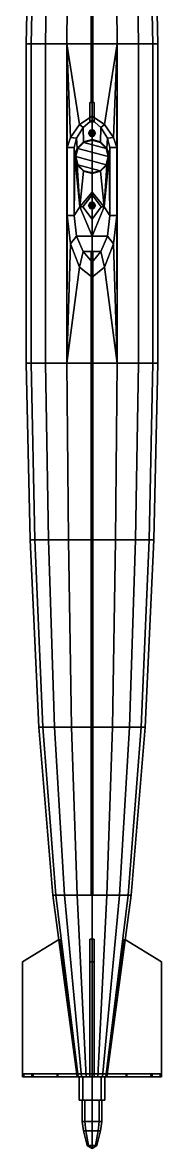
# Model space of a CAD drawing. Header units: millimetres. Extents: x -1 to 3, y -12.2 to 17.8.
# Drawn here: x -0.98 to 0.98, y -12.17 to 3.7 of the extents above; entities that cross this region are included whole.
import ezdxf

# ---------------------------------------------------------------- set-up
doc = ezdxf.new("R2010")
doc.units = ezdxf.units.MM

msp = doc.modelspace()

# ---------------------------------------------------------------- linework, layer by layer
for points in [[(0, 11.52, -0.31), (-0.01, 11.51, -0.31), (-0.01, 2.57, 1.11), (0, 2.57, 1.12)], [(-0.01, 11.51, -0.31), (0, 11.5, -0.31), (0, 2.57, 1.1), (-0.01, 2.57, 1.11)], [(0.01, 11.51, -0.31), (0, 11.52, -0.31), (0, 2.57, 1.12), (0.01, 2.57, 1.11)], [(0, 11.5, -0.31), (0.01, 11.51, -0.31), (0.01, 2.57, 1.11), (0, 2.57, 1.1)], [(-0.859, 3.4, -1.276), (-0.93, 3.4, -0.92), (-0.88, 5.56, -0.92), (-0.813, 5.56, -1.257)], [(-0.93, 3.4, -0.92), (-0.859, 3.4, -0.564), (-0.813, 5.56, -0.583), (-0.88, 5.56, -0.92)], [(-0.658, 3.4, -1.578), (-0.859, 3.4, -1.276), (-0.813, 5.56, -1.257), (-0.622, 5.56, -1.542)], [(-0.859, 3.4, -0.564), (-0.658, 3.4, -0.262), (-0.622, 5.56, -0.298), (-0.813, 5.56, -0.583)], [(-0.356, 3.4, -1.779), (-0.658, 3.4, -1.578), (-0.622, 5.56, -1.542), (-0.337, 5.56, -1.733)], [(-0.658, 3.4, -0.262), (-0.356, 3.4, -0.061), (-0.337, 5.56, -0.107), (-0.622, 5.56, -0.298)], [(0, 3.4, -1.85), (-0.356, 3.4, -1.779), (-0.337, 5.56, -1.733), (0, 5.56, -1.8)], [(-0.356, 3.4, -0.061), (0, 3.4, 0.01), (0, 5.56, -0.04), (-0.337, 5.56, -0.107)], [(0.356, 3.4, -1.779), (0, 3.4, -1.85), (0, 5.56, -1.8), (0.337, 5.56, -1.733)], [(0, 3.4, 0.01), (0.356, 3.4, -0.061), (0.337, 5.56, -0.107), (0, 5.56, -0.04)], [(0.658, 3.4, -1.578), (0.356, 3.4, -1.779), (0.337, 5.56, -1.733), (0.622, 5.56, -1.542)], [(0.356, 3.4, -0.061), (0.658, 3.4, -0.262), (0.622, 5.56, -0.298), (0.337, 5.56, -0.107)], [(0.859, 3.4, -1.276), (0.658, 3.4, -1.578), (0.622, 5.56, -1.542), (0.813, 5.56, -1.257)], [(0.658, 3.4, -0.262), (0.859, 3.4, -0.564), (0.813, 5.56, -0.583), (0.622, 5.56, -0.298)], [(0.93, 3.4, -0.92), (0.859, 3.4, -1.276), (0.813, 5.56, -1.257), (0.88, 5.56, -0.92)], [(0.859, 3.4, -0.564), (0.93, 3.4, -0.92), (0.88, 5.56, -0.92), (0.813, 5.56, -0.583)], [(-0.859, 3.4, -0.564), (-0.93, 3.4, -0.92), (-0.93, -1.1, -0.92), (-0.859, -1.1, -0.564)], [(-0.93, 3.4, -0.92), (-0.859, 3.4, -1.276), (-0.859, -1.1, -1.276), (-0.93, -1.1, -0.92)], [(-0.658, 3.4, -0.262), (-0.859, 3.4, -0.564), (-0.859, -1.1, -0.564), (-0.658, -1.1, -0.262)], [(-0.859, 3.4, -1.276), (-0.658, 3.4, -1.578), (-0.658, -1.1, -1.578), (-0.859, -1.1, -1.276)], [(-0.356, 3.4, -0.061), (-0.658, 3.4, -0.262), (-0.658, -1.1, -0.262), (-0.356, -1.1, -0.061)], [(-0.658, 3.4, -1.578), (-0.356, 3.4, -1.779), (-0.356, -1.1, -1.779), (-0.658, -1.1, -1.578)], [(0, 3.4, 0.01), (-0.356, 3.4, -0.061), (-0.175, 2.26, -0.025), (0, 2.38, 0.01)], [(-0.356, 3.4, -1.779), (0, 3.4, -1.85), (0, -1.1, -1.85), (-0.356, -1.1, -1.779)], [(-0.356, 3.4, -0.061), (-0.356, 3.4, -0.061), (-0.303, 2.08, -0.05), (-0.175, 2.26, -0.025)], [(-0.356, 3.4, -0.061), (-0.356, 3.4, -0.061), (-0.35, 1.94, -0.06), (-0.303, 2.08, -0.05)], [(-0.35, 0.98, -0.06), (-0.35, 1.94, -0.06), (-0.356, 3.4, -0.061), (-0.356, -1.1, -0.061)], [(0.356, 3.4, -0.061), (0, 3.4, 0.01), (0, 2.38, 0.01), (0.175, 2.26, -0.025)], [(0, 3.4, -1.85), (0.356, 3.4, -1.779), (0.356, -1.1, -1.779), (0, -1.1, -1.85)], [(0.356, 3.4, -0.061), (0.356, 3.4, -0.061), (0.175, 2.26, -0.025), (0.303, 2.08, -0.05)], [(0.356, 3.4, -0.061), (0.356, 3.4, -0.061), (0.303, 2.08, -0.05), (0.35, 1.94, -0.06)], [(0.35, 1.94, -0.06), (0.35, 0.98, -0.06), (0.356, -1.1, -0.061), (0.356, 3.4, -0.061)], [(0.658, 3.4, -0.262), (0.356, 3.4, -0.061), (0.356, -1.1, -0.061), (0.658, -1.1, -0.262)], [(0.356, 3.4, -1.779), (0.658, 3.4, -1.578), (0.658, -1.1, -1.578), (0.356, -1.1, -1.779)], [(0.859, 3.4, -0.564), (0.658, 3.4, -0.262), (0.658, -1.1, -0.262), (0.859, -1.1, -0.564)], [(0.658, 3.4, -1.578), (0.859, 3.4, -1.276), (0.859, -1.1, -1.276), (0.658, -1.1, -1.578)], [(0.93, 3.4, -0.92), (0.859, 3.4, -0.564), (0.859, -1.1, -0.564), (0.93, -1.1, -0.92)], [(0.859, 3.4, -1.276), (0.93, 3.4, -0.92), (0.93, -1.1, -0.92), (0.859, -1.1, -1.276)], [(-0.03, 2.57, 1.1), (-0.03, 2.3, 0.99), (-0.03, 2.3, 1.15), (-0.03, 2.57, 1.13)], [(0.03, 2.57, 1.13), (0.03, 2.57, 1.1), (-0.03, 2.57, 1.1), (-0.03, 2.57, 1.13)], [(0.03, 2.57, 1.1), (0.03, 2.3, 0.99), (-0.03, 2.3, 0.99), (-0.03, 2.57, 1.1)], [(-0.03, 2.57, 1.13), (-0.03, 2.3, 1.15), (0.03, 2.3, 1.15), (0.03, 2.57, 1.13)], [(0.03, 2.3, 1.15), (0.03, 2.3, 0.99), (0.03, 2.57, 1.1), (0.03, 2.57, 1.13)], [(-0.217, 2.07, 1.15), (-0.125, 2.22, 1.15), (-0.175, 2.26, -0.025), (-0.303, 2.08, -0.05)], [(-0.125, 2.22, 1.15), (0, 2.33, 1.15), (0, 2.38, 0.01), (-0.175, 2.26, -0.025)], [(0, 2.33, 1.15), (-0.125, 2.22, 1.15), (-0.12, 2.018, 1.15), (0, 2.05, 1.15)], [(0, 2.33, 1.15), (0.125, 2.22, 1.15), (0.175, 2.26, -0.025), (0, 2.38, 0.01)], [(0.125, 2.22, 1.15), (0, 2.33, 1.15), (0, 2.05, 1.15), (0.12, 2.018, 1.15)], [(0.125, 2.22, 1.15), (0.217, 2.07, 1.15), (0.303, 2.08, -0.05), (0.175, 2.26, -0.025)], [(-0.25, 1.94, 1.15), (-0.217, 2.07, 1.15), (-0.303, 2.08, -0.05), (-0.35, 1.94, -0.06)], [(-0.217, 2.07, 1.15), (-0.25, 1.94, 1.15), (-0.24, 1.81, 1.15), (-0.208, 1.93, 1.15)], [(-0.125, 2.22, 1.15), (-0.217, 2.07, 1.15), (-0.208, 1.93, 1.15), (-0.12, 2.018, 1.15)], [(-0.025, 2.183, 1.15), (-0.05, 2.14, 1.15), (-0.05, 2.14, 1.95), (-0.025, 2.183, 1.95)], [(-0.018, 2.171, 1.985), (-0.025, 2.183, 1.95), (-0.05, 2.14, 1.95), (-0.035, 2.14, 1.985)], [(-0.05, 2.14, 1.15), (-0.025, 2.097, 1.15), (-0.025, 2.097, 1.95), (-0.05, 2.14, 1.95)], [(-0.035, 2.14, 1.985), (-0.05, 2.14, 1.95), (-0.025, 2.097, 1.95), (-0.018, 2.109, 1.985)], [(0, 2.14, 2), (-0.018, 2.171, 1.985), (-0.035, 2.14, 1.985), (0, 2.14, 2)], [(0, 2.14, 2), (-0.035, 2.14, 1.985), (-0.018, 2.109, 1.985), (0, 2.14, 2)], [(0.025, 2.183, 1.15), (-0.025, 2.183, 1.15), (-0.025, 2.183, 1.95), (0.025, 2.183, 1.95)], [(0.018, 2.171, 1.985), (0.025, 2.183, 1.95), (-0.025, 2.183, 1.95), (-0.018, 2.171, 1.985)], [(-0.018, 2.109, 1.985), (-0.025, 2.097, 1.95), (0.025, 2.097, 1.95), (0.018, 2.109, 1.985)], [(-0.025, 2.097, 1.15), (0.025, 2.097, 1.15), (0.025, 2.097, 1.95), (-0.025, 2.097, 1.95)], [(0, 2.14, 2), (0.018, 2.171, 1.985), (-0.018, 2.171, 1.985), (0, 2.14, 2)], [(0, 2.14, 2), (-0.018, 2.109, 1.985), (0.018, 2.109, 1.985), (0, 2.14, 2)], [(0, 2.14, 2), (0.035, 2.14, 1.985), (0.018, 2.171, 1.985), (0, 2.14, 2)], [(0, 2.14, 2), (0.018, 2.109, 1.985), (0.035, 2.14, 1.985), (0, 2.14, 2)], [(0.035, 2.14, 1.985), (0.05, 2.14, 1.95), (0.025, 2.183, 1.95), (0.018, 2.171, 1.985)], [(0.018, 2.109, 1.985), (0.025, 2.097, 1.95), (0.05, 2.14, 1.95), (0.035, 2.14, 1.985)], [(0.05, 2.14, 1.15), (0.025, 2.183, 1.15), (0.025, 2.183, 1.95), (0.05, 2.14, 1.95)], [(0.025, 2.097, 1.15), (0.05, 2.14, 1.15), (0.05, 2.14, 1.95), (0.025, 2.097, 1.95)], [(0.217, 2.07, 1.15), (0.125, 2.22, 1.15), (0.12, 2.018, 1.15), (0.208, 1.93, 1.15)], [(0.25, 1.94, 1.15), (0.217, 2.07, 1.15), (0.208, 1.93, 1.15), (0.24, 1.81, 1.15)], [(0.217, 2.07, 1.15), (0.25, 1.94, 1.15), (0.35, 1.94, -0.06), (0.303, 2.08, -0.05)], [(-0.25, 0.98, 1.15), (-0.25, 1.94, 1.15), (-0.35, 1.94, -0.06), (-0.35, 0.98, -0.06)], [(-0.25, 1.94, 1.15), (-0.25, 0.98, 1.15), (-0.24, 1.81, 1.15)], [(-0.208, 1.93, 1.15), (-0.24, 1.81, 1.15), (-0.23, 1.81, 1.17), (-0.199, 1.925, 1.17)], [(-0.23, 1.81, 1.17), (0.199, 1.695, 1.17), (0.23, 1.81, 1.17), (-0.199, 1.925, 1.17)], [(-0.12, 2.018, 1.15), (-0.208, 1.93, 1.15), (-0.199, 1.925, 1.17), (-0.115, 2.009, 1.17)], [(-0.199, 1.925, 1.17), (0.23, 1.81, 1.17), (0.199, 1.925, 1.17), (-0.115, 2.009, 1.17)], [(0, 2.05, 1.15), (-0.12, 2.018, 1.15), (-0.115, 2.009, 1.17), (0, 2.04, 1.17)], [(-0.115, 2.009, 1.17), (0.199, 1.925, 1.17), (0.115, 2.009, 1.17), (0, 2.04, 1.17)], [(0.12, 2.018, 1.15), (0, 2.05, 1.15), (0, 2.04, 1.17), (0.115, 2.009, 1.17)], [(0.208, 1.93, 1.15), (0.12, 2.018, 1.15), (0.115, 2.009, 1.17), (0.199, 1.925, 1.17)], [(0.24, 1.81, 1.15), (0.208, 1.93, 1.15), (0.199, 1.925, 1.17), (0.23, 1.81, 1.17)], [(0.25, 1.94, 1.15), (0.25, 1.94, 1.15), (0.24, 1.81, 1.15), (0.25, 0.98, 1.15)], [(0.25, 1.94, 1.15), (0.25, 0.98, 1.15), (0.35, 0.98, -0.06), (0.35, 1.94, -0.06)], [(-0.24, 1.81, 1.15), (-0.25, 0.98, 1.15), (-0.17, 1.1, 1.15), (-0.24, 1.81, 1.15)], [(-0.24, 1.81, 1.15), (-0.208, 1.69, 1.15), (-0.199, 1.695, 1.17), (-0.23, 1.81, 1.17)], [(-0.24, 1.81, 1.15), (-0.17, 1.1, 1.15), (-0.208, 1.69, 1.15), (-0.24, 1.81, 1.15)], [(-0.199, 1.695, 1.17), (0.115, 1.611, 1.17), (0.199, 1.695, 1.17), (-0.23, 1.81, 1.17)], [(0.25, 0.98, 1.15), (0.24, 1.81, 1.15), (0.17, 1.1, 1.15)], [(0.17, 1.1, 1.15), (0.24, 1.81, 1.15), (0.208, 1.69, 1.15)], [(0.208, 1.69, 1.15), (0.24, 1.81, 1.15), (0.23, 1.81, 1.17), (0.199, 1.695, 1.17)], [(-0.208, 1.69, 1.15), (-0.12, 1.602, 1.15), (-0.115, 1.611, 1.17), (-0.199, 1.695, 1.17)], [(-0.17, 1.1, 1.15), (-0.17, 1.1, 1.15), (-0.12, 1.602, 1.15), (-0.208, 1.69, 1.15)], [(-0.115, 1.611, 1.17), (0, 1.58, 1.17), (0.115, 1.611, 1.17), (-0.199, 1.695, 1.17)], [(-0.17, 1.1, 1.15), (0, 1.31, 1.15), (0, 1.57, 1.15), (-0.12, 1.602, 1.15)], [(-0.12, 1.602, 1.15), (0, 1.57, 1.15), (0, 1.58, 1.17), (-0.115, 1.611, 1.17)], [(0, 1.57, 1.15), (0.12, 1.602, 1.15), (0.115, 1.611, 1.17), (0, 1.58, 1.17)], [(0, 1.31, 1.15), (0.17, 1.1, 1.15), (0.12, 1.602, 1.15), (0, 1.57, 1.15)], [(0.12, 1.602, 1.15), (0.208, 1.69, 1.15), (0.199, 1.695, 1.17), (0.115, 1.611, 1.17)], [(0.17, 1.1, 1.15), (0.17, 1.1, 1.15), (0.208, 1.69, 1.15), (0.12, 1.602, 1.15)], [(0, 1.31, 1.15), (-0.17, 1.1, 1.15), (-0.13, 1.1, 1.45), (0, 1.27, 1.45)], [(0, 1.27, 1.45), (-0.13, 1.1, 1.45), (0, 0.93, 1.45), (0.13, 1.1, 1.45)], [(0.17, 1.1, 1.15), (0, 1.31, 1.15), (0, 1.27, 1.45), (0.13, 1.1, 1.45)], [(-0.025, 1.163, 1.45), (-0.05, 1.12, 1.45), (-0.05, 1.12, 2.36), (-0.025, 1.163, 2.36)], [(-0.018, 1.151, 2.395), (-0.025, 1.163, 2.36), (-0.05, 1.12, 2.36), (-0.035, 1.12, 2.395)], [(-0.05, 1.12, 1.45), (-0.025, 1.077, 1.45), (-0.025, 1.077, 2.36), (-0.05, 1.12, 2.36)], [(-0.035, 1.12, 2.395), (-0.05, 1.12, 2.36), (-0.025, 1.077, 2.36), (-0.018, 1.089, 2.395)], [(0, 1.12, 2.41), (-0.018, 1.151, 2.395), (-0.035, 1.12, 2.395), (0, 1.12, 2.41)], [(0, 1.12, 2.41), (-0.035, 1.12, 2.395), (-0.018, 1.089, 2.395), (0, 1.12, 2.41)], [(0.025, 1.163, 1.45), (-0.025, 1.163, 1.45), (-0.025, 1.163, 2.36), (0.025, 1.163, 2.36)], [(0.018, 1.151, 2.395), (0.025, 1.163, 2.36), (-0.025, 1.163, 2.36), (-0.018, 1.151, 2.395)], [(0, 1.12, 2.41), (0.018, 1.151, 2.395), (-0.018, 1.151, 2.395), (0, 1.12, 2.41)], [(0, 1.12, 2.41), (-0.018, 1.089, 2.395), (0.018, 1.089, 2.395), (0, 1.12, 2.41)], [(0, 1.12, 2.41), (0.035, 1.12, 2.395), (0.018, 1.151, 2.395), (0, 1.12, 2.41)], [(0, 1.12, 2.41), (0.018, 1.089, 2.395), (0.035, 1.12, 2.395), (0, 1.12, 2.41)], [(0.035, 1.12, 2.395), (0.05, 1.12, 2.36), (0.025, 1.163, 2.36), (0.018, 1.151, 2.395)], [(0.018, 1.089, 2.395), (0.025, 1.077, 2.36), (0.05, 1.12, 2.36), (0.035, 1.12, 2.395)], [(0.05, 1.12, 1.45), (0.025, 1.163, 1.45), (0.025, 1.163, 2.36), (0.05, 1.12, 2.36)], [(0.025, 1.077, 1.45), (0.05, 1.12, 1.45), (0.05, 1.12, 2.36), (0.025, 1.077, 2.36)], [(-0.303, 0.58, -0.05), (-0.35, 0.98, -0.06), (-0.356, -1.1, -0.061)], [(-0.217, 0.69, 1.15), (-0.25, 0.98, 1.15), (-0.35, 0.98, -0.06), (-0.303, 0.58, -0.05)], [(-0.25, 0.98, 1.15), (-0.217, 0.69, 1.15), (0, 0.69, 1.15), (-0.17, 1.1, 1.15)], [(-0.17, 1.1, 1.15), (0, 0.69, 1.15), (0, 0.93, 1.45), (-0.13, 1.1, 1.45)], [(-0.018, 1.089, 2.395), (-0.025, 1.077, 2.36), (0.025, 1.077, 2.36), (0.018, 1.089, 2.395)], [(-0.025, 1.077, 1.45), (0.025, 1.077, 1.45), (0.025, 1.077, 2.36), (-0.025, 1.077, 2.36)], [(0, 0.69, 1.15), (0.17, 1.1, 1.15), (0.13, 1.1, 1.45), (0, 0.93, 1.45)], [(0.217, 0.69, 1.15), (0.25, 0.98, 1.15), (0.17, 1.1, 1.15), (0, 0.69, 1.15)], [(0.25, 0.98, 1.15), (0.217, 0.69, 1.15), (0.303, 0.58, -0.05), (0.35, 0.98, -0.06)], [(0.35, 0.98, -0.06), (0.303, 0.58, -0.05), (0.356, -1.1, -0.061)], [(-0.125, 0.47, 1.15), (-0.217, 0.69, 1.15), (-0.303, 0.58, -0.05), (-0.175, 0.25, -0.025)], [(-0.217, 0.69, 1.15), (-0.125, 0.47, 1.15), (0.125, 0.47, 1.15), (0.217, 0.69, 1.15)], [(0.217, 0.69, 1.15), (0.125, 0.47, 1.15), (0.175, 0.25, -0.025), (0.303, 0.58, -0.05)], [(-0.175, 0.25, -0.025), (-0.303, 0.58, -0.05), (-0.356, -1.1, -0.061)], [(0.303, 0.58, -0.05), (0.175, 0.25, -0.025), (0.356, -1.1, -0.061)], [(0, 0.32, 1.07), (-0.125, 0.47, 1.15), (-0.175, 0.25, -0.025), (0, 0.11, 0.01)], [(-0.125, 0.47, 1.15), (0, 0.32, 1.07), (0, 0.32, 1.07), (0.125, 0.47, 1.15)], [(0, -8.59, -0.36), (-0.01, -8.6, -0.36), (-0.01, 0.47, 1.11), (0, 0.47, 1.1)], [(-0.01, -8.6, -0.36), (0, -8.61, -0.36), (0, 0.47, 1.12), (-0.01, 0.47, 1.11)], [(0.125, 0.47, 1.15), (0, 0.32, 1.07), (0, 0.11, 0.01), (0.175, 0.25, -0.025)], [(0.01, -8.6, -0.36), (0, -8.59, -0.36), (0, 0.47, 1.1), (0.01, 0.47, 1.11)], [(0, -8.61, -0.36), (0.01, -8.6, -0.36), (0.01, 0.47, 1.11), (0, 0.47, 1.12)], [(0, 0.11, 0.01), (-0.175, 0.25, -0.025), (-0.356, -1.1, -0.061), (0, -1.1, 0.01)], [(0.175, 0.25, -0.025), (0, 0.11, 0.01), (0, -1.1, 0.01), (0.356, -1.1, -0.061)], [(-0.859, -1.1, -0.564), (-0.93, -1.1, -0.92), (-0.87, -3.59, -0.92), (-0.804, -3.59, -0.587)], [(-0.93, -1.1, -0.92), (-0.859, -1.1, -1.276), (-0.804, -3.59, -1.253), (-0.87, -3.59, -0.92)], [(-0.658, -1.1, -0.262), (-0.859, -1.1, -0.564), (-0.804, -3.59, -0.587), (-0.615, -3.59, -0.305)], [(-0.859, -1.1, -1.276), (-0.658, -1.1, -1.578), (-0.615, -3.59, -1.535), (-0.804, -3.59, -1.253)], [(-0.356, -1.1, -0.061), (-0.658, -1.1, -0.262), (-0.615, -3.59, -0.305), (-0.333, -3.59, -0.116)], [(-0.658, -1.1, -1.578), (-0.356, -1.1, -1.779), (-0.333, -3.59, -1.724), (-0.615, -3.59, -1.535)], [(0, -1.1, 0.01), (-0.356, -1.1, -0.061), (-0.333, -3.59, -0.116), (0, -3.59, -0.05)], [(-0.356, -1.1, -1.779), (0, -1.1, -1.85), (0, -3.59, -1.79), (-0.333, -3.59, -1.724)], [(0.356, -1.1, -0.061), (0, -1.1, 0.01), (0, -3.59, -0.05), (0.333, -3.59, -0.116)], [(0, -1.1, -1.85), (0.356, -1.1, -1.779), (0.333, -3.59, -1.724), (0, -3.59, -1.79)], [(0.658, -1.1, -0.262), (0.356, -1.1, -0.061), (0.333, -3.59, -0.116), (0.615, -3.59, -0.305)], [(0.356, -1.1, -1.779), (0.658, -1.1, -1.578), (0.615, -3.59, -1.535), (0.333, -3.59, -1.724)], [(0.859, -1.1, -0.564), (0.658, -1.1, -0.262), (0.615, -3.59, -0.305), (0.804, -3.59, -0.587)], [(0.658, -1.1, -1.578), (0.859, -1.1, -1.276), (0.804, -3.59, -1.253), (0.615, -3.59, -1.535)], [(0.93, -1.1, -0.92), (0.859, -1.1, -0.564), (0.804, -3.59, -0.587), (0.87, -3.59, -0.92)], [(0.859, -1.1, -1.276), (0.93, -1.1, -0.92), (0.87, -3.59, -0.92), (0.804, -3.59, -1.253)], [(-0.804, -3.59, -0.587), (-0.87, -3.59, -0.92), (-0.75, -6.23, -0.92), (-0.693, -6.23, -0.633)], [(-0.87, -3.59, -0.92), (-0.804, -3.59, -1.253), (-0.693, -6.23, -1.207), (-0.75, -6.23, -0.92)], [(-0.615, -3.59, -0.305), (-0.804, -3.59, -0.587), (-0.693, -6.23, -0.633), (-0.53, -6.23, -0.39)], [(-0.804, -3.59, -1.253), (-0.615, -3.59, -1.535), (-0.53, -6.23, -1.45), (-0.693, -6.23, -1.207)], [(-0.333, -3.59, -0.116), (-0.615, -3.59, -0.305), (-0.53, -6.23, -0.39), (-0.287, -6.23, -0.227)], [(-0.615, -3.59, -1.535), (-0.333, -3.59, -1.724), (-0.287, -6.23, -1.613), (-0.53, -6.23, -1.45)], [(0, -3.59, -0.05), (-0.333, -3.59, -0.116), (-0.287, -6.23, -0.227), (0, -6.23, -0.17)], [(-0.333, -3.59, -1.724), (0, -3.59, -1.79), (0, -6.23, -1.67), (-0.287, -6.23, -1.613)], [(0.333, -3.59, -0.116), (0, -3.59, -0.05), (0, -6.23, -0.17), (0.287, -6.23, -0.227)], [(0, -3.59, -1.79), (0.333, -3.59, -1.724), (0.287, -6.23, -1.613), (0, -6.23, -1.67)], [(0.615, -3.59, -0.305), (0.333, -3.59, -0.116), (0.287, -6.23, -0.227), (0.53, -6.23, -0.39)], [(0.333, -3.59, -1.724), (0.615, -3.59, -1.535), (0.53, -6.23, -1.45), (0.287, -6.23, -1.613)], [(0.804, -3.59, -0.587), (0.615, -3.59, -0.305), (0.53, -6.23, -0.39), (0.693, -6.23, -0.633)], [(0.615, -3.59, -1.535), (0.804, -3.59, -1.253), (0.693, -6.23, -1.207), (0.53, -6.23, -1.45)], [(0.87, -3.59, -0.92), (0.804, -3.59, -0.587), (0.693, -6.23, -0.633), (0.75, -6.23, -0.92)], [(0.804, -3.59, -1.253), (0.87, -3.59, -0.92), (0.75, -6.23, -0.92), (0.693, -6.23, -1.207)], [(-0.693, -6.23, -0.633), (-0.75, -6.23, -0.92), (-0.55, -8.6, -0.92), (-0.508, -8.6, -0.71)], [(-0.75, -6.23, -0.92), (-0.693, -6.23, -1.207), (-0.508, -8.6, -1.13), (-0.55, -8.6, -0.92)], [(-0.53, -6.23, -0.39), (-0.693, -6.23, -0.633), (-0.508, -8.6, -0.71), (-0.389, -8.6, -0.531)], [(-0.693, -6.23, -1.207), (-0.53, -6.23, -1.45), (-0.389, -8.6, -1.309), (-0.508, -8.6, -1.13)], [(-0.287, -6.23, -0.227), (-0.53, -6.23, -0.39), (-0.389, -8.6, -0.531), (-0.21, -8.6, -0.412)], [(-0.53, -6.23, -1.45), (-0.287, -6.23, -1.613), (-0.21, -8.6, -1.428), (-0.389, -8.6, -1.309)], [(0, -6.23, -0.17), (-0.287, -6.23, -0.227), (-0.21, -8.6, -0.412), (0, -8.6, -0.37)], [(-0.287, -6.23, -1.613), (0, -6.23, -1.67), (0, -8.6, -1.47), (-0.21, -8.6, -1.428)], [(0.287, -6.23, -0.227), (0, -6.23, -0.17), (0, -8.6, -0.37), (0.21, -8.6, -0.412)], [(0, -6.23, -1.67), (0.287, -6.23, -1.613), (0.21, -8.6, -1.428), (0, -8.6, -1.47)], [(0.53, -6.23, -0.39), (0.287, -6.23, -0.227), (0.21, -8.6, -0.412), (0.389, -8.6, -0.531)], [(0.287, -6.23, -1.613), (0.53, -6.23, -1.45), (0.389, -8.6, -1.309), (0.21, -8.6, -1.428)], [(0.693, -6.23, -0.633), (0.53, -6.23, -0.39), (0.389, -8.6, -0.531), (0.508, -8.6, -0.71)], [(0.53, -6.23, -1.45), (0.693, -6.23, -1.207), (0.508, -8.6, -1.13), (0.389, -8.6, -1.309)], [(0.75, -6.23, -0.92), (0.693, -6.23, -0.633), (0.508, -8.6, -0.71), (0.55, -8.6, -0.92)], [(0.693, -6.23, -1.207), (0.75, -6.23, -0.92), (0.55, -8.6, -0.92), (0.508, -8.6, -1.13)], [(-0.508, -8.6, -0.71), (-0.55, -8.6, -0.92), (-0.21, -11.16, -0.92), (-0.194, -11.16, -0.84)], [(-0.55, -8.6, -0.92), (-0.508, -8.6, -1.13), (-0.194, -11.16, -1), (-0.21, -11.16, -0.92)], [(-0.389, -8.6, -0.531), (-0.508, -8.6, -0.71), (-0.194, -11.16, -0.84), (-0.148, -11.16, -0.772)], [(-0.508, -8.6, -1.13), (-0.389, -8.6, -1.309), (-0.148, -11.16, -1.068), (-0.194, -11.16, -1)], [(-0.21, -8.6, -0.412), (-0.389, -8.6, -0.531), (-0.148, -11.16, -0.772), (-0.08, -11.16, -0.726)], [(-0.389, -8.6, -1.309), (-0.21, -8.6, -1.428), (-0.08, -11.16, -1.114), (-0.148, -11.16, -1.068)], [(0, -8.6, -0.37), (-0.21, -8.6, -0.412), (-0.08, -11.16, -0.726), (0, -11.16, -0.71)], [(-0.21, -8.6, -1.428), (0, -8.6, -1.47), (0, -11.16, -1.13), (-0.08, -11.16, -1.114)], [(0, -8.59, -0.37), (-0.01, -8.6, -0.38), (-0.01, -8.6, -0.36), (0, -8.59, -0.36)], [(-0.01, -8.6, -0.38), (0, -8.61, -0.371), (0, -8.61, -0.36), (-0.01, -8.6, -0.36)], [(0.01, -8.6, -0.38), (0, -8.59, -0.37), (0, -8.59, -0.36), (0.01, -8.6, -0.36)], [(0.21, -8.6, -0.412), (0, -8.6, -0.37), (0, -11.16, -0.71), (0.08, -11.16, -0.726)], [(0, -8.6, -1.47), (0.21, -8.6, -1.428), (0.08, -11.16, -1.114), (0, -11.16, -1.13)], [(0, -8.61, -0.371), (0.01, -8.6, -0.38), (0.01, -8.6, -0.36), (0, -8.61, -0.36)], [(0.389, -8.6, -0.531), (0.21, -8.6, -0.412), (0.08, -11.16, -0.726), (0.148, -11.16, -0.772)], [(0.21, -8.6, -1.428), (0.389, -8.6, -1.309), (0.148, -11.16, -1.068), (0.08, -11.16, -1.114)], [(0.508, -8.6, -0.71), (0.389, -8.6, -0.531), (0.148, -11.16, -0.772), (0.194, -11.16, -0.84)], [(0.389, -8.6, -1.309), (0.508, -8.6, -1.13), (0.194, -11.16, -1), (0.148, -11.16, -1.068)], [(0.55, -8.6, -0.92), (0.508, -8.6, -0.71), (0.194, -11.16, -0.84), (0.21, -11.16, -0.92)], [(0.508, -8.6, -1.13), (0.55, -8.6, -0.92), (0.21, -11.16, -0.92), (0.194, -11.16, -1)], [(-0.98, -11.16, -0.89), (-0.2, -11.16, -0.89), (-0.46, -9.22, -0.89), (-0.98, -9.54, -0.89)], [(-0.98, -9.54, -0.89), (-0.46, -9.22, -0.89), (-0.46, -9.22, -0.95), (-0.98, -9.54, -0.95)], [(-0.46, -9.22, -0.95), (-0.2, -11.16, -0.95), (-0.98, -11.16, -0.95), (-0.98, -9.54, -0.95)], [(-0.03, -9.22, -0.46), (-0.03, -11.16, -0.72), (-0.03, -11.16, 0.06), (-0.03, -9.54, 0.06)], [(0.03, -9.54, 0.06), (0.03, -9.22, -0.46), (-0.03, -9.22, -0.46), (-0.03, -9.54, 0.06)], [(-0.03, -11.16, -1.9), (-0.03, -11.16, -1.12), (-0.03, -9.22, -1.38), (-0.03, -9.54, -1.9)], [(-0.03, -9.54, -1.9), (-0.03, -9.22, -1.38), (0.03, -9.22, -1.38), (0.03, -9.54, -1.9)], [(0.03, -11.16, 0.06), (0.03, -11.16, -0.72), (0.03, -9.22, -0.46), (0.03, -9.54, 0.06)], [(0.03, -9.22, -1.38), (0.03, -11.16, -1.12), (0.03, -11.16, -1.9), (0.03, -9.54, -1.9)], [(0.98, -11.16, -0.95), (0.2, -11.16, -0.95), (0.46, -9.22, -0.95), (0.98, -9.54, -0.95)], [(0.46, -9.22, -0.89), (0.2, -11.16, -0.89), (0.98, -11.16, -0.89), (0.98, -9.54, -0.89)], [(0.98, -9.54, -0.95), (0.46, -9.22, -0.95), (0.46, -9.22, -0.89), (0.98, -9.54, -0.89)], [(-0.98, -9.54, -0.95), (-0.98, -11.16, -0.95), (-0.98, -11.16, -0.89), (-0.98, -9.54, -0.89)], [(-0.03, -9.54, 0.06), (-0.03, -11.16, 0.06), (0.03, -11.16, 0.06), (0.03, -9.54, 0.06)], [(0.03, -9.54, -1.9), (0.03, -11.16, -1.9), (-0.03, -11.16, -1.9), (-0.03, -9.54, -1.9)], [(0.98, -9.54, -0.89), (0.98, -11.16, -0.89), (0.98, -11.16, -0.95), (0.98, -9.54, -0.95)], [(-0.849, -11.12, -0.43), (-0.98, -11.12, -0.92), (-0.98, -11.16, -0.92), (-0.849, -11.16, -0.43)], [(-0.98, -11.12, -0.92), (-0.849, -11.12, -1.41), (-0.849, -11.16, -1.41), (-0.98, -11.16, -0.92)], [(-0.831, -11.12, -0.44), (-0.96, -11.12, -0.92), (-0.98, -11.12, -0.92), (-0.849, -11.12, -0.43)], [(-0.96, -11.12, -0.92), (-0.831, -11.12, -1.4), (-0.849, -11.12, -1.41), (-0.98, -11.12, -0.92)], [(-0.98, -11.16, -0.95), (-0.2, -11.16, -0.95), (-0.2, -11.16, -0.89), (-0.98, -11.16, -0.89)], [(-0.849, -11.16, -0.43), (-0.98, -11.16, -0.92), (-0.96, -11.16, -0.92), (-0.831, -11.16, -0.44)], [(-0.98, -11.16, -0.92), (-0.849, -11.16, -1.41), (-0.831, -11.16, -1.4), (-0.96, -11.16, -0.92)], [(-0.96, -11.12, -0.92), (-0.831, -11.12, -0.44), (-0.831, -11.16, -0.44), (-0.96, -11.16, -0.92)], [(-0.831, -11.12, -1.4), (-0.96, -11.12, -0.92), (-0.96, -11.16, -0.92), (-0.831, -11.16, -1.4)], [(-0.49, -11.12, -0.071), (-0.849, -11.12, -0.43), (-0.849, -11.16, -0.43), (-0.49, -11.16, -0.071)], [(-0.849, -11.12, -1.41), (-0.49, -11.12, -1.769), (-0.49, -11.16, -1.769), (-0.849, -11.16, -1.41)], [(-0.48, -11.12, -0.089), (-0.831, -11.12, -0.44), (-0.849, -11.12, -0.43), (-0.49, -11.12, -0.071)], [(-0.831, -11.12, -1.4), (-0.48, -11.12, -1.751), (-0.49, -11.12, -1.769), (-0.849, -11.12, -1.41)], [(-0.49, -11.16, -0.071), (-0.849, -11.16, -0.43), (-0.831, -11.16, -0.44), (-0.48, -11.16, -0.089)], [(-0.849, -11.16, -1.41), (-0.49, -11.16, -1.769), (-0.48, -11.16, -1.751), (-0.831, -11.16, -1.4)], [(-0.831, -11.12, -0.44), (-0.48, -11.12, -0.089), (-0.48, -11.16, -0.089), (-0.831, -11.16, -0.44)], [(-0.48, -11.12, -1.751), (-0.831, -11.12, -1.4), (-0.831, -11.16, -1.4), (-0.48, -11.16, -1.751)], [(0, -11.12, 0.06), (-0.49, -11.12, -0.071), (-0.49, -11.16, -0.071), (0, -11.16, 0.06)], [(-0.49, -11.12, -1.769), (0, -11.12, -1.9), (0, -11.16, -1.9), (-0.49, -11.16, -1.769)], [(0, -11.12, 0.04), (-0.48, -11.12, -0.089), (-0.49, -11.12, -0.071), (0, -11.12, 0.06)], [(-0.48, -11.12, -1.751), (0, -11.12, -1.88), (0, -11.12, -1.9), (-0.49, -11.12, -1.769)], [(0, -11.16, 0.06), (-0.49, -11.16, -0.071), (-0.48, -11.16, -0.089), (0, -11.16, 0.04)], [(-0.49, -11.16, -1.769), (0, -11.16, -1.9), (0, -11.16, -1.88), (-0.48, -11.16, -1.751)], [(-0.48, -11.12, -0.089), (0, -11.12, 0.04), (0, -11.16, 0.04), (-0.48, -11.16, -0.089)], [(0, -11.12, -1.88), (-0.48, -11.12, -1.751), (-0.48, -11.16, -1.751), (0, -11.16, -1.88)], [(-0.194, -11.16, -0.84), (-0.194, -11.16, -0.84), (-0.21, -11.16, -0.92), (-0.148, -11.16, -0.772)], [(-0.148, -11.16, -0.772), (-0.21, -11.16, -0.92), (-0.18, -11.16, -0.92), (-0.127, -11.16, -0.793)], [(-0.194, -11.16, -1), (-0.194, -11.16, -1), (-0.148, -11.16, -1.068), (-0.21, -11.16, -0.92)], [(-0.21, -11.16, -0.92), (-0.148, -11.16, -1.068), (-0.127, -11.16, -1.047), (-0.18, -11.16, -0.92)], [(-0.127, -11.16, -0.793), (-0.18, -11.16, -0.92), (-0.18, -11.49, -0.92), (-0.127, -11.49, -0.793)], [(-0.18, -11.16, -0.92), (-0.127, -11.16, -1.047), (-0.127, -11.49, -1.047), (-0.18, -11.49, -0.92)], [(-0.08, -11.16, -0.726), (-0.08, -11.16, -0.726), (-0.148, -11.16, -0.772), (0, -11.16, -0.71)], [(0, -11.16, -0.71), (-0.148, -11.16, -0.772), (-0.127, -11.16, -0.793), (0, -11.16, -0.74)], [(-0.08, -11.16, -1.114), (-0.08, -11.16, -1.114), (0, -11.16, -1.13), (-0.148, -11.16, -1.068)], [(-0.148, -11.16, -1.068), (0, -11.16, -1.13), (0, -11.16, -1.1), (-0.127, -11.16, -1.047)], [(0, -11.16, -0.74), (-0.127, -11.16, -0.793), (-0.127, -11.49, -0.793), (0, -11.49, -0.74)], [(-0.127, -11.16, -1.047), (0, -11.16, -1.1), (0, -11.49, -1.1), (-0.127, -11.49, -1.047)], [(-0.03, -11.16, 0.06), (-0.03, -11.16, -0.72), (0.03, -11.16, -0.72), (0.03, -11.16, 0.06)], [(0.03, -11.16, -1.9), (0.03, -11.16, -1.12), (-0.03, -11.16, -1.12), (-0.03, -11.16, -1.9)], [(0, -11.12, 0.04), (0.48, -11.12, -0.089), (0.48, -11.16, -0.089), (0, -11.16, 0.04)], [(0.48, -11.12, -1.751), (0, -11.12, -1.88), (0, -11.16, -1.88), (0.48, -11.16, -1.751)], [(0.49, -11.12, -0.071), (0, -11.12, 0.06), (0, -11.16, 0.06), (0.49, -11.16, -0.071)], [(0, -11.12, -1.9), (0.49, -11.12, -1.769), (0.49, -11.16, -1.769), (0, -11.16, -1.9)], [(0.48, -11.12, -0.089), (0, -11.12, 0.04), (0, -11.12, 0.06), (0.49, -11.12, -0.071)], [(0, -11.12, -1.88), (0.48, -11.12, -1.751), (0.49, -11.12, -1.769), (0, -11.12, -1.9)], [(0.127, -11.16, -0.793), (0, -11.16, -0.74), (0, -11.49, -0.74), (0.127, -11.49, -0.793)], [(0, -11.16, -1.1), (0.127, -11.16, -1.047), (0.127, -11.49, -1.047), (0, -11.49, -1.1)], [(0.49, -11.16, -0.071), (0, -11.16, 0.06), (0, -11.16, 0.04), (0.48, -11.16, -0.089)], [(0, -11.16, -1.9), (0.49, -11.16, -1.769), (0.48, -11.16, -1.751), (0, -11.16, -1.88)], [(0.148, -11.16, -0.772), (0, -11.16, -0.71), (0, -11.16, -0.74), (0.127, -11.16, -0.793)], [(0.08, -11.16, -0.726), (0.08, -11.16, -0.726), (0, -11.16, -0.71), (0.148, -11.16, -0.772)], [(0.08, -11.16, -1.114), (0.08, -11.16, -1.114), (0.148, -11.16, -1.068), (0, -11.16, -1.13)], [(0, -11.16, -1.13), (0.148, -11.16, -1.068), (0.127, -11.16, -1.047), (0, -11.16, -1.1)], [(0.18, -11.16, -0.92), (0.127, -11.16, -0.793), (0.127, -11.49, -0.793), (0.18, -11.49, -0.92)], [(0.127, -11.16, -1.047), (0.18, -11.16, -0.92), (0.18, -11.49, -0.92), (0.127, -11.49, -1.047)], [(0.148, -11.16, -1.068), (0.21, -11.16, -0.92), (0.18, -11.16, -0.92), (0.127, -11.16, -1.047)], [(0.21, -11.16, -0.92), (0.148, -11.16, -0.772), (0.127, -11.16, -0.793), (0.18, -11.16, -0.92)], [(0.194, -11.16, -1), (0.194, -11.16, -1), (0.21, -11.16, -0.92), (0.148, -11.16, -1.068)], [(0.194, -11.16, -0.84), (0.194, -11.16, -0.84), (0.148, -11.16, -0.772), (0.21, -11.16, -0.92)], [(0.98, -11.16, -0.89), (0.2, -11.16, -0.89), (0.2, -11.16, -0.95), (0.98, -11.16, -0.95)], [(0.48, -11.12, -0.089), (0.831, -11.12, -0.44), (0.831, -11.16, -0.44), (0.48, -11.16, -0.089)], [(0.831, -11.12, -1.4), (0.48, -11.12, -1.751), (0.48, -11.16, -1.751), (0.831, -11.16, -1.4)], [(0.48, -11.12, -1.751), (0.831, -11.12, -1.4), (0.849, -11.12, -1.41), (0.49, -11.12, -1.769)], [(0.831, -11.12, -0.44), (0.48, -11.12, -0.089), (0.49, -11.12, -0.071), (0.849, -11.12, -0.43)], [(0.49, -11.16, -1.769), (0.849, -11.16, -1.41), (0.831, -11.16, -1.4), (0.48, -11.16, -1.751)], [(0.849, -11.16, -0.43), (0.49, -11.16, -0.071), (0.48, -11.16, -0.089), (0.831, -11.16, -0.44)], [(0.849, -11.12, -0.43), (0.49, -11.12, -0.071), (0.49, -11.16, -0.071), (0.849, -11.16, -0.43)], [(0.49, -11.12, -1.769), (0.849, -11.12, -1.41), (0.849, -11.16, -1.41), (0.49, -11.16, -1.769)], [(0.831, -11.12, -0.44), (0.96, -11.12, -0.92), (0.96, -11.16, -0.92), (0.831, -11.16, -0.44)], [(0.96, -11.12, -0.92), (0.831, -11.12, -1.4), (0.831, -11.16, -1.4), (0.96, -11.16, -0.92)], [(0.831, -11.12, -1.4), (0.96, -11.12, -0.92), (0.98, -11.12, -0.92), (0.849, -11.12, -1.41)], [(0.96, -11.12, -0.92), (0.831, -11.12, -0.44), (0.849, -11.12, -0.43), (0.98, -11.12, -0.92)], [(0.849, -11.16, -1.41), (0.98, -11.16, -0.92), (0.96, -11.16, -0.92), (0.831, -11.16, -1.4)], [(0.98, -11.16, -0.92), (0.849, -11.16, -0.43), (0.831, -11.16, -0.44), (0.96, -11.16, -0.92)], [(0.98, -11.12, -0.92), (0.849, -11.12, -0.43), (0.849, -11.16, -0.43), (0.98, -11.16, -0.92)], [(0.849, -11.12, -1.41), (0.98, -11.12, -0.92), (0.98, -11.16, -0.92), (0.849, -11.16, -1.41)], [(-0.127, -11.49, -0.793), (-0.18, -11.49, -0.92), (-0.14, -11.49, -0.92), (-0.099, -11.49, -0.821)], [(-0.18, -11.49, -0.92), (-0.127, -11.49, -1.047), (-0.099, -11.49, -1.019), (-0.14, -11.49, -0.92)], [(-0.099, -11.49, -0.821), (-0.14, -11.49, -0.92), (-0.14, -11.79, -0.92), (-0.099, -11.79, -0.821)], [(-0.14, -11.49, -0.92), (-0.099, -11.49, -1.019), (-0.099, -11.79, -1.019), (-0.14, -11.79, -0.92)], [(0, -11.49, -0.74), (-0.127, -11.49, -0.793), (-0.099, -11.49, -0.821), (0, -11.49, -0.78)], [(-0.127, -11.49, -1.047), (0, -11.49, -1.1), (0, -11.49, -1.06), (-0.099, -11.49, -1.019)], [(0, -11.49, -0.78), (-0.099, -11.49, -0.821), (-0.099, -11.79, -0.821), (0, -11.79, -0.78)], [(-0.099, -11.49, -1.019), (0, -11.49, -1.06), (0, -11.79, -1.06), (-0.099, -11.79, -1.019)], [(0.099, -11.49, -0.821), (0, -11.49, -0.78), (0, -11.79, -0.78), (0.099, -11.79, -0.821)], [(0, -11.49, -1.06), (0.099, -11.49, -1.019), (0.099, -11.79, -1.019), (0, -11.79, -1.06)], [(0, -11.49, -1.1), (0.127, -11.49, -1.047), (0.099, -11.49, -1.019), (0, -11.49, -1.06)], [(0.127, -11.49, -0.793), (0, -11.49, -0.74), (0, -11.49, -0.78), (0.099, -11.49, -0.821)], [(0.14, -11.49, -0.92), (0.099, -11.49, -0.821), (0.099, -11.79, -0.821), (0.14, -11.79, -0.92)], [(0.099, -11.49, -1.019), (0.14, -11.49, -0.92), (0.14, -11.79, -0.92), (0.099, -11.79, -1.019)], [(0.127, -11.49, -1.047), (0.18, -11.49, -0.92), (0.14, -11.49, -0.92), (0.099, -11.49, -1.019)], [(0.18, -11.49, -0.92), (0.127, -11.49, -0.793), (0.099, -11.49, -0.821), (0.14, -11.49, -0.92)], [(-0.121, -11.92, -0.92), (-0.14, -11.79, -0.92), (-0.099, -11.79, -1.019), (-0.086, -11.92, -1.006)], [(-0.086, -11.92, -0.834), (-0.099, -11.79, -0.821), (-0.14, -11.79, -0.92), (-0.121, -11.92, -0.92)], [(-0.086, -11.92, -1.006), (-0.099, -11.79, -1.019), (0, -11.79, -1.06), (0, -11.92, -1.041)], [(0, -11.92, -0.799), (0, -11.79, -0.78), (-0.099, -11.79, -0.821), (-0.086, -11.92, -0.834)], [(0, -11.92, -1.041), (0, -11.79, -1.06), (0.099, -11.79, -1.019), (0.086, -11.92, -1.006)], [(0.086, -11.92, -0.834), (0.099, -11.79, -0.821), (0, -11.79, -0.78), (0, -11.92, -0.799)], [(0.086, -11.92, -1.006), (0.099, -11.79, -1.019), (0.14, -11.79, -0.92), (0.121, -11.92, -0.92)], [(0.121, -11.92, -0.92), (0.14, -11.79, -0.92), (0.099, -11.79, -0.821), (0.086, -11.92, -0.834)], [(-0.07, -12.13, -0.92), (-0.121, -11.92, -0.92), (-0.086, -11.92, -1.006), (-0.049, -12.13, -0.969)], [(-0.049, -12.13, -0.871), (-0.086, -11.92, -0.834), (-0.121, -11.92, -0.92), (-0.07, -12.13, -0.92)], [(-0.049, -12.13, -0.969), (-0.086, -11.92, -1.006), (0, -11.92, -1.041), (0, -12.13, -0.99)], [(0, -12.13, -0.85), (0, -11.92, -0.799), (-0.086, -11.92, -0.834), (-0.049, -12.13, -0.871)], [(0, -12.13, -0.99), (0, -11.92, -1.041), (0.086, -11.92, -1.006), (0.049, -12.13, -0.969)], [(0.049, -12.13, -0.871), (0.086, -11.92, -0.834), (0, -11.92, -0.799), (0, -12.13, -0.85)], [(0.049, -12.13, -0.969), (0.086, -11.92, -1.006), (0.121, -11.92, -0.92), (0.07, -12.13, -0.92)], [(0.07, -12.13, -0.92), (0.121, -11.92, -0.92), (0.086, -11.92, -0.834), (0.049, -12.13, -0.871)], [(0, -12.17, -0.92), (-0.07, -12.13, -0.92), (-0.049, -12.13, -0.969), (0, -12.17, -0.92)], [(0, -12.17, -0.92), (-0.049, -12.13, -0.871), (-0.07, -12.13, -0.92), (0, -12.17, -0.92)], [(0, -12.17, -0.92), (-0.049, -12.13, -0.969), (0, -12.13, -0.99), (0, -12.17, -0.92)], [(0, -12.17, -0.92), (0, -12.13, -0.85), (-0.049, -12.13, -0.871), (0, -12.17, -0.92)], [(0, -12.17, -0.92), (0, -12.13, -0.99), (0.049, -12.13, -0.969), (0, -12.17, -0.92)], [(0, -12.17, -0.92), (0.049, -12.13, -0.969), (0.07, -12.13, -0.92), (0, -12.17, -0.92)], [(0, -12.17, -0.92), (0.07, -12.13, -0.92), (0.049, -12.13, -0.871), (0, -12.17, -0.92)], [(0, -12.17, -0.92), (0.049, -12.13, -0.871), (0, -12.13, -0.85), (0, -12.17, -0.92)]]:
    msp.add_3dface(points)

doc.saveas('drawing.dxf')
